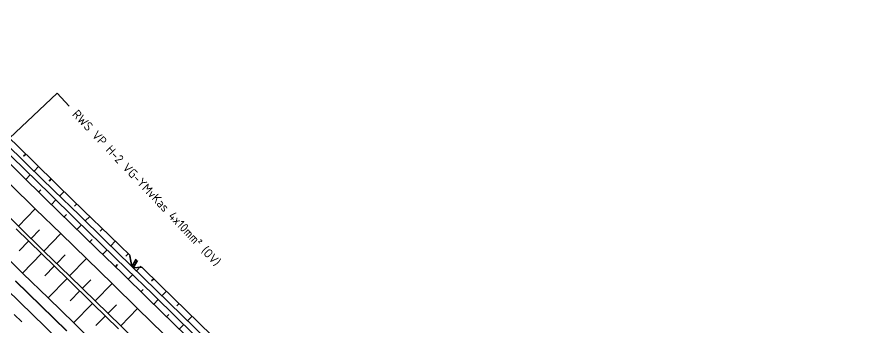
# Model space of a CAD drawing. Header units: metres. Extents: x 134219 to 139080, y 438661 to 444352.
# Drawn here: x 137419.5 to 137655.8, y 440344.4 to 440431.3 of the extents above; entities that cross this region are included whole.
import ezdxf
from ezdxf.enums import TextEntityAlignment as Align

# ---------------------------------------------------------------- set-up
doc = ezdxf.new("R2010")
doc.units = ezdxf.units.M
doc.linetypes.add('13strp', pattern=[4, 1, -3])
doc.linetypes.add('39strp', pattern=[12, 3, -9])
doc.layers.add('N-WE-KL-ET_LS_OV_KABEL-T25', color=7, linetype='Continuous', lineweight=25)
doc.layers.add('Utd-ondergr-nw', color=8, linetype='13strp', lineweight=35)
doc.layers.add('Utd-weg-nw', color=8, linetype='Continuous')
doc.styles.add('NLCS_25', font='NLCS-ISO.ttf', dxfattribs={"height": 2.5})

msp = doc.modelspace()

# ---------------------------------------------------------------- linework, layer by layer
at = {"layer": 'N-WE-KL-ET_LS_OV_KABEL-T25'}
for p, q in [((137430.75, 440409.92), (137380.47, 440362.4)), ((137434.18, 440406.29), (137430.75, 440409.92))]:
    msp.add_line(p, q, dxfattribs=at)
at = {"layer": 'Utd-ondergr-nw', "linetype": 'Continuous', "flags": 128}
for points in [[(137382.59, 440431.28), (137388.13, 440425.88), (137395.29, 440418.9), (137402.45, 440411.92), (137409.61, 440404.94), (137416.77, 440397.97), (137423.93, 440390.99), (137431.1, 440384.01), (137438.26, 440377.03), (137445.42, 440370.05), (137451.18, 440364.44)], [(137415.52, 440396.68), (137422.68, 440389.7), (137429.84, 440382.72), (137437, 440375.74), (137444.16, 440368.76), (137451.32, 440361.78), (137458.49, 440354.8), (137465.65, 440347.82), (137472.81, 440340.84)], [(137413.21, 440394.31), (137420.38, 440387.33), (137427.54, 440380.35), (137434.7, 440373.37), (137441.86, 440366.39), (137449.02, 440359.42), (137456.18, 440352.44), (137463.34, 440345.46), (137470.51, 440338.48)], [(137414.47, 440395.6), (137421.63, 440388.62), (137428.79, 440381.64), (137435.95, 440374.66), (137443.12, 440367.68), (137450.28, 440360.7), (137457.44, 440353.72), (137464.6, 440346.75), (137471.76, 440339.77)], [(137421.35, 440392.25), (137421.98, 440392.89)], [(137424.3, 440388.11), (137425.56, 440389.4)], [(137423.26, 440387.04), (137422, 440385.75)], [(137428.51, 440385.27), (137429.14, 440385.91)], [(137417.58, 440384.47), (137424.74, 440377.49), (137431.91, 440370.51), (137439.07, 440363.53), (137446.23, 440356.55), (137453.39, 440349.57), (137460.55, 440342.59)], [(137426.21, 440382.9), (137425.58, 440382.26)], [(137431.47, 440381.13), (137432.72, 440382.42)], [(137430.42, 440380.06), (137429.16, 440378.77)], [(137412.84, 440379.6), (137420, 440372.63), (137427.17, 440365.65), (137434.33, 440358.67), (137441.49, 440351.69), (137448.65, 440344.71), (137455.81, 440337.73)], [(137424.65, 440377.58), (137419.91, 440372.72)], [(137435.67, 440378.29), (137436.3, 440378.93)], [(137433.37, 440375.92), (137432.74, 440375.28)], [(137438.63, 440374.15), (137439.88, 440375.44)], [(137437.58, 440373.08), (137436.32, 440371.79)], [(137419.31, 440371.91), (137426.47, 440364.93), (137433.63, 440357.95), (137440.79, 440350.97), (137447.95, 440343.99)], [(137425.86, 440371.66), (137423.49, 440369.23)], [(137431.81, 440370.6), (137427.07, 440365.74)], [(137442.84, 440371.31), (137443.46, 440371.95)], [(137420.14, 440365.79), (137422.79, 440368.51)], [(137440.53, 440368.94), (137439.9, 440368.3)], [(137445.79, 440367.17), (137447.04, 440368.46)], [(137414, 440366.47), (137421.16, 440359.49), (137428.32, 440352.51), (137435.49, 440345.53), (137442.65, 440338.55)], [(137444.74, 440366.1), (137443.49, 440364.81)], [(137421.07, 440359.58), (137426.37, 440365.02)], [(137433.02, 440364.68), (137430.65, 440362.25)], [(137438.97, 440363.62), (137434.23, 440358.76)], [(137450, 440364.33), (137450.63, 440364.97)], [(137427.3, 440358.81), (137429.96, 440361.53)], [(137447.69, 440361.97), (137447.07, 440361.32)], [(137452.95, 440360.19), (137454.21, 440361.48)], [(137454.46, 440361.24), (137459.74, 440356.09), (137466.9, 440349.11), (137474.06, 440342.13), (137476.8, 440339.47)], [(137451.9, 440359.12), (137450.65, 440357.83)], [(137419.07, 440357.34), (137426.23, 440350.36), (137433.39, 440343.38)], [(137419.12, 440357.39), (137426.28, 440350.41), (137433.44, 440343.43)], [(137428.23, 440352.6), (137433.54, 440358.04)], [(137440.19, 440357.7), (137437.81, 440355.27)], [(137446.14, 440356.64), (137441.4, 440351.78)], [(137457.16, 440357.35), (137457.79, 440357.99)], [(137434.46, 440351.83), (137437.12, 440354.55)], [(137454.86, 440354.99), (137454.23, 440354.34)], [(137460.11, 440353.21), (137461.37, 440354.5)], [(137459.06, 440352.14), (137457.81, 440350.85)], [(137435.39, 440345.62), (137440.7, 440351.06)], [(137447.35, 440350.72), (137444.98, 440348.29)], [(137453.3, 440349.66), (137448.56, 440344.8)], [(137464.32, 440350.37), (137464.95, 440351.01)], [(137441.63, 440344.85), (137444.28, 440347.57)], [(137462.02, 440348.01), (137461.39, 440347.36)], [(137467.27, 440346.24), (137468.53, 440347.52)], [(137466.23, 440345.16), (137464.97, 440343.87)]]:
    msp.add_lwpolyline(points, dxfattribs=at)
at = {"layer": 'Utd-ondergr-nw', "linetype": 'Continuous'}
for points in [[(137451.15, 440364.4), (137451.66, 440361.38)], [(137451.66, 440361.38), (137452.87, 440363.42)], [(137452.03, 440361.02), (137453.24, 440363.07)], [(137454.43, 440361.19), (137452.03, 440361.02)]]:
    msp.add_lwpolyline(points, dxfattribs=at)
at = {"layer": 'Utd-weg-nw', "linetype": '39strp', "flags": 128}
msp.add_lwpolyline([(137358.55, 440406.61), (137364.09, 440401.22), (137371.25, 440394.24), (137378.41, 440387.26), (137385.57, 440380.28), (137392.73, 440373.3), (137399.9, 440366.32), (137407.06, 440359.34), (137414.22, 440352.36), (137421.38, 440345.38), (137428.54, 440338.4), (137435.7, 440331.42), (137442.86, 440324.44), (137450.03, 440317.46), (137457.19, 440310.48), (137464.35, 440303.5), (137471.51, 440296.52), (137478.67, 440289.55), (137485.83, 440282.57), (137492.99, 440275.59), (137500.16, 440268.61), (137507.32, 440261.63), (137514.48, 440254.65), (137521.64, 440247.67), (137528.8, 440240.69), (137535.96, 440233.71), (137543.13, 440226.73), (137550.29, 440219.75), (137557.45, 440212.77), (137564.61, 440205.79), (137568.83, 440201.67), (137571.77, 440198.81), (137578.93, 440191.83), (137586.09, 440184.85), (137593.26, 440177.87), (137600.42, 440170.89), (137607.58, 440163.91), (137614.74, 440156.94), (137621.9, 440149.96), (137629.06, 440142.98), (137636.22, 440136), (137643.39, 440129.02), (137650.55, 440122.04), (137657.71, 440115.06), (137664.87, 440108.08), (137672.03, 440101.1), (137679.19, 440094.12), (137686.35, 440087.14), (137693.52, 440080.16), (137700.68, 440073.18), (137707.84, 440066.2), (137715, 440059.22), (137715.57, 440058.66), (137722.16, 440052.24), (137729.32, 440045.26), (137736.49, 440038.28), (137743.65, 440031.3), (137750.81, 440024.32), (137757.97, 440017.35), (137765.13, 440010.37), (137772.29, 440003.39), (137779.45, 439996.41), (137786.62, 439989.43), (137793.78, 439982.45), (137800.94, 439975.47), (137808.1, 439968.49), (137815.26, 439961.51), (137822.42, 439954.53), (137829.58, 439947.55), (137836.75, 439940.57), (137843.91, 439933.59), (137851.07, 439926.61), (137858.23, 439919.63), (137865.39, 439912.65), (137872.55, 439905.67), (137879.71, 439898.69), (137886.88, 439891.71), (137894.04, 439884.74), (137901.2, 439877.76), (137908.36, 439870.78), (137915.52, 439863.8), (137922.68, 439856.82), (137929.85, 439849.84), (137935.29, 439844.53), (137937.01, 439842.86), (137944.17, 439835.88), (137951.33, 439828.9), (137958.49, 439821.92), (137961.55, 439818.94), (137965.65, 439814.95), (137972.8, 439807.99), (137979.97, 439801.03), (137987.14, 439794.09), (137994.32, 439787.15), (138001.5, 439780.22), (138008.69, 439773.29), (138015.89, 439766.38), (138020.23, 439762.21), (138023.1, 439759.46), (138030.32, 439752.54), (138037.54, 439745.62), (138044.76, 439738.7), (138051.98, 439731.78), (138059.19, 439724.86), (138066.41, 439717.94), (138073.36, 439711.28)], dxfattribs=at)
at = {"layer": 'Utd-weg-nw', "linetype": 'Continuous', "flags": 128}
msp.add_lwpolyline([(137416.73, 440354.94), (137423.89, 440347.96), (137431.05, 440340.98)], dxfattribs=at)

# ---------------------------------------------------------------- texts
at = {"layer": 'N-WE-KL-ET_LS_OV_KABEL-T25', "style": 'NLCS_25'}
msp.add_text('RWS VP H-2 VG-YMvKas 4x10mm² (OV)', height=2.5, rotation=313.3873, dxfattribs=at).set_placement((137435.7, 440404.68), align=Align.MIDDLE_LEFT)

doc.saveas('drawing.dxf')
